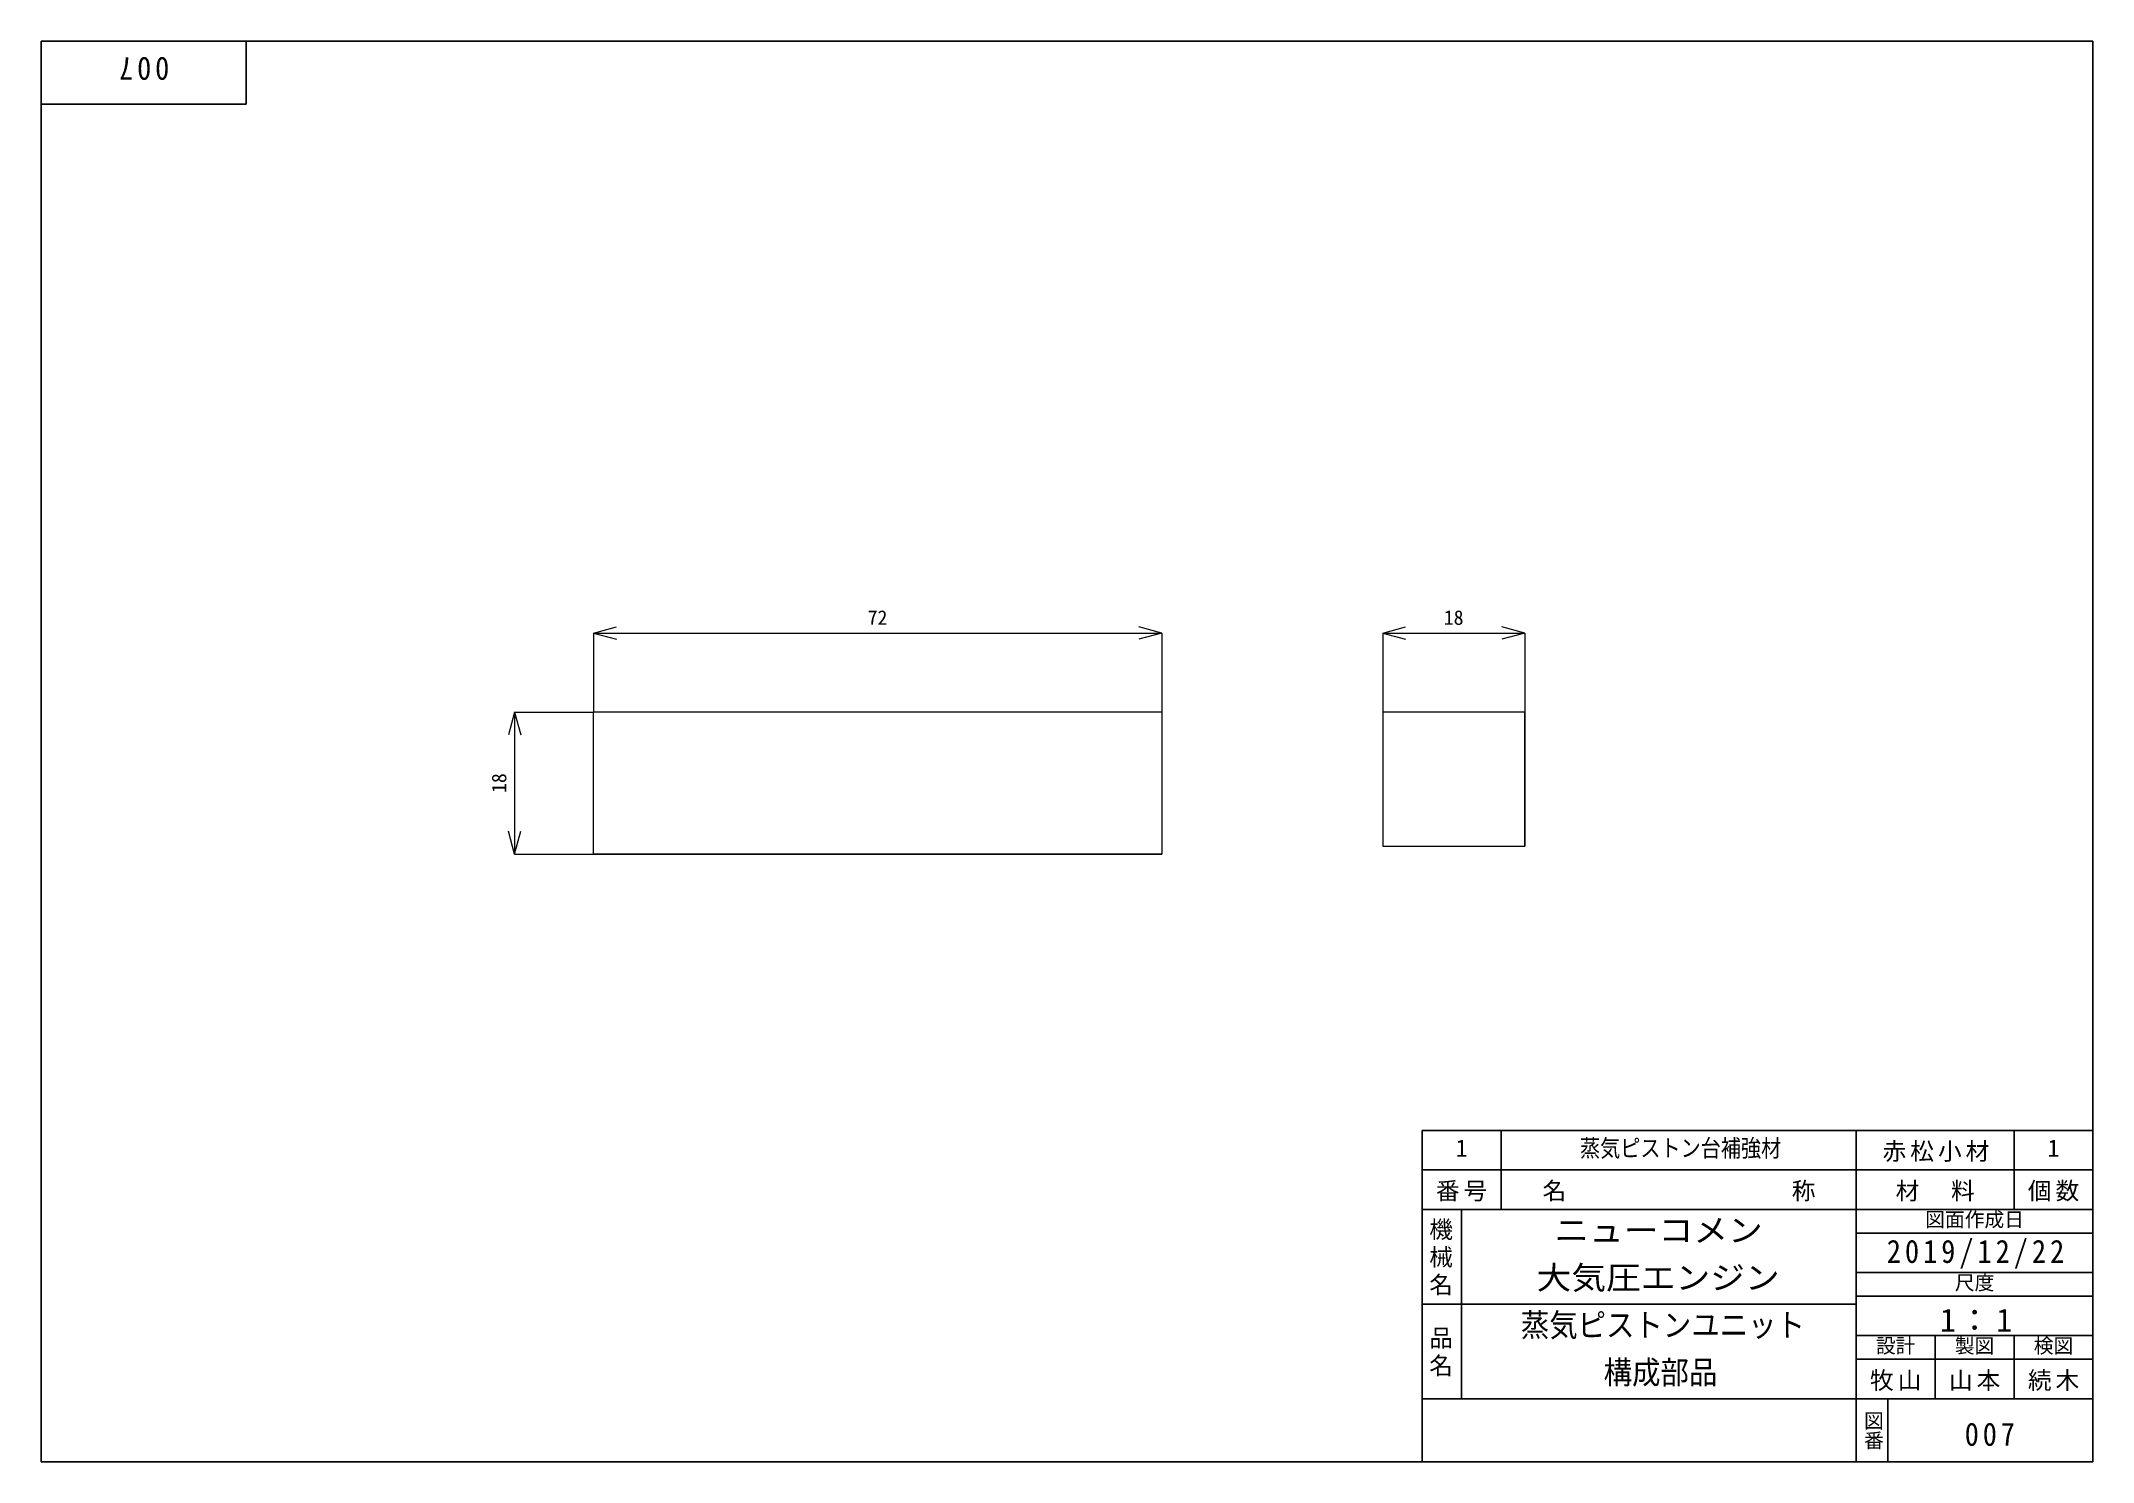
# Model space of a CAD drawing. Units: millimetres at full size, sheet at 1:1. Extents: x -130 to 130, y -94 to 86.
import ezdxf
from ezdxf.enums import TextEntityAlignment as Align

# ---------------------------------------------------------------- set-up
doc = ezdxf.new("R2010")
doc.units = ezdxf.units.MM
doc.layers.add('0-7_表題欄内文字', color=7, linetype='Continuous')
for name, color, linetype, lineweight in [('0-F_輪郭線・表題欄', 7, 'Continuous', 25), ('1-1_実線', 7, 'Continuous', 18), ('1-9_寸法線', 4, 'Continuous', 9)]:
    doc.layers.add(name, color=color, linetype=linetype, lineweight=lineweight)
doc.styles.add('@ＭＳ ゴシック', font='')
doc.styles.add('ＭＳ ゴシック', font='')
doc.styles.get('@ＭＳ ゴシック').set_extended_font_data('@MS Gothic')
doc.styles.get('ＭＳ ゴシック').set_extended_font_data('MS Gothic')

msp = doc.modelspace()

# ---------------------------------------------------------------- linework, layer by layer
at = {"layer": '0-F_輪郭線・表題欄'}
for p, q in [((-130, 86.5), (-130, -93.5)), ((130, 86.5), (-130, 86.5)), ((-104, 78.5), (-104, 86.5)), ((130, -93.5), (130, 86.5)), ((-104, 78.5), (-130, 78.5)), ((45, -51.5), (130, -51.5)), ((45, -93.5), (45, -51.5)), ((55, -61.5), (55, -51.5)), ((100, -93.5), (100, -51.5)), ((120, -61.5), (120, -51.5)), ((45, -56.5), (130, -56.5)), ((45, -61.5), (130, -61.5)), ((50, -85.5), (50, -61.5)), ((100, -64.5), (130, -64.5)), ((100, -69.5), (130, -69.5)), ((100, -72.5), (130, -72.5)), ((45, -73.5), (100, -73.5)), ((100, -77.5), (130, -77.5)), ((110, -85.5), (110, -77.5)), ((120, -85.5), (120, -77.5)), ((100, -80.5), (130, -80.5)), ((45, -85.5), (130, -85.5)), ((104, -93.5), (104, -85.5)), ((-130, -93.5), (130, -93.5))]:
    msp.add_line(p, q, dxfattribs=at)
at = {"layer": '1-1_実線', "color": 4, "lineweight": 9}
msp.add_line((-60, 11.5), (12, 11.5), dxfattribs=at)
at = {"layer": '1-1_実線'}
for p, q in [((12, 1.5), (-60, 1.5)), ((-60, -16.5), (-60, 1.5)), ((12, 1.5), (12, -16.5)), ((40, 1.5), (40, -15.5)), ((58, 1.5), (40, 1.5)), ((40, -15.5), (58, -15.5))]:
    msp.add_line(p, q, dxfattribs=at)
at = {"layer": '1-1_実線', "lineweight": 25}
for p, q in [((58, -15.5), (58, 1.5)), ((12, -16.5), (-60, -16.5))]:
    msp.add_line(p, q, dxfattribs=at)
at = {"layer": '1-9_寸法線'}
for p, q in [((-60, 11.5), (-57.102, 12.276)), ((-60, 11.5), (-57.102, 10.724)), ((-60, 11.5), (-60, 1.5)), ((12, 11.5), (9.102, 12.276)), ((12, 11.5), (9.102, 10.724)), ((12, 11.5), (12, 1.5)), ((40, 11.5), (42.898, 12.276)), ((40, 11.5), (42.898, 10.724)), ((40, 11.5), (58, 11.5)), ((40, 11.5), (40, 1.5)), ((58, 11.5), (55.102, 12.276)), ((58, 11.5), (55.102, 10.724)), ((58, 11.5), (58, 1.5)), ((-70, 1.5), (-70.776, -1.398)), ((-70, 1.5), (-69.224, -1.398)), ((-70, 1.5), (-70, -16.5)), ((-70, 1.5), (-60, 1.5)), ((-70, -16.5), (-70.776, -13.602)), ((-70, -16.5), (-69.224, -13.602)), ((-70, -16.5), (-60, -16.5))]:
    msp.add_line(p, q, dxfattribs=at)

# ---------------------------------------------------------------- texts
at = {"layer": '0-7_表題欄内文字', "style": 'ＭＳ ゴシック'}
for p in [(49.25, -55.5), (124.25, -55.5)]:
    msp.add_text('1', height=2.199, dxfattribs=at).set_placement(p, align=Align.BOTTOM_LEFT)
for s, height, width, p in [('蒸気ピストン台補強材', 2.199, 0.85, (65, -55.5)), ('ニューコメン', 2.933, 1.1, (61.75, -66.5)), ('大気圧エンジン', 2.933, 1.1, (59.5, -72.5)), ('蒸気ピストンユニット', 2.933, 0.9, (57.5, -78.5)), ('構成部品', 2.933, 0.9, (68, -84.5))]:
    msp.add_text(s, height=height, dxfattribs=dict(at, width=width)).set_placement(p, align=Align.BOTTOM_LEFT)
at = {"layer": '0-7_表題欄内文字', "color": 4, "style": 'ＭＳ ゴシック'}
for s, p in [('図面作成日', (108.75, -64.25)), ('尺度', (112.5, -72.25)), ('設計', (102.5, -80.25)), ('製図', (112.5, -80.25)), ('検図', (122.5, -80.25))]:
    msp.add_text(s, height=1.833, dxfattribs=at).set_placement(p, align=Align.BOTTOM_LEFT)
at = {"layer": '0-7_表題欄内文字', "color": 4, "style": '@ＭＳ ゴシック'}
msp.add_text('図番', height=1.833, rotation=270, dxfattribs=at).set_placement((100.75, -87), align=Align.BOTTOM_LEFT)
at = {"layer": '0-7_表題欄内文字', "attachment_point": 7}
for s, insert, char_height, rotation, style in [('\\T1.27;\\W0.9;007', (-113.75, 84.5), 2.933, 180, 'ＭＳ ゴシック'), ('\\T1.17;機械名', (46, -62.5), 2.199, 270, '@ＭＳ ゴシック'), ('\\T1.17;品名', (46, -76.25), 2.199, 270, '@ＭＳ ゴシック')]:
    msp.add_mtext(s, dxfattribs=dict(at, insert=insert, char_height=char_height, rotation=rotation, style=style))
at = {"layer": '0-7_表題欄内文字', "attachment_point": 7, "style": 'ＭＳ ゴシック'}
for s, insert, char_height in [('\\T1.17;赤松小材', (103.341, -55.5), 2.199), ('\\T1.17;番号', (46.75, -60.5), 2.199), ('\\T1.17;名\u3000\u3000\u3000\u3000\u3000\u3000\u3000\u3000称', (60.25, -60.5), 2.199), ('\\T1.17;材\u3000料', (105, -60.5), 2.199), ('\\T1.17;個数', (121.75, -60.5), 2.199), ('\\T1.28;\\W0.9;2019/12/22', (103.875, -69), 2.933), ('\\T1.19;1：1', (110.625, -77), 2.933), ('\\T1.17;牧山', (101.75, -84.5), 2.199), ('\\T1.17;山本', (111.75, -84.5), 2.199), ('\\T1.17;続木', (121.75, -84.5), 2.199), ('\\T1.27;\\W0.9;007', (113.75, -91.5), 2.933)]:
    msp.add_mtext(s, dxfattribs=dict(at, insert=insert, char_height=char_height))
at = {"layer": '1-1_実線', "color": 4, "style": 'ＭＳ ゴシック'}
msp.add_text('72', height=1.833, dxfattribs=at).set_placement((-25.25, 12), align=Align.BOTTOM_LEFT)
at = {"layer": '1-9_寸法線', "style": 'ＭＳ ゴシック'}
msp.add_text('18', height=1.833, dxfattribs=at).set_placement((47.75, 12), align=Align.BOTTOM_LEFT)
msp.add_text('18', height=1.833, rotation=90, dxfattribs=at).set_placement((-70.5, -8.75), align=Align.BOTTOM_LEFT)

doc.saveas('drawing.dxf')
